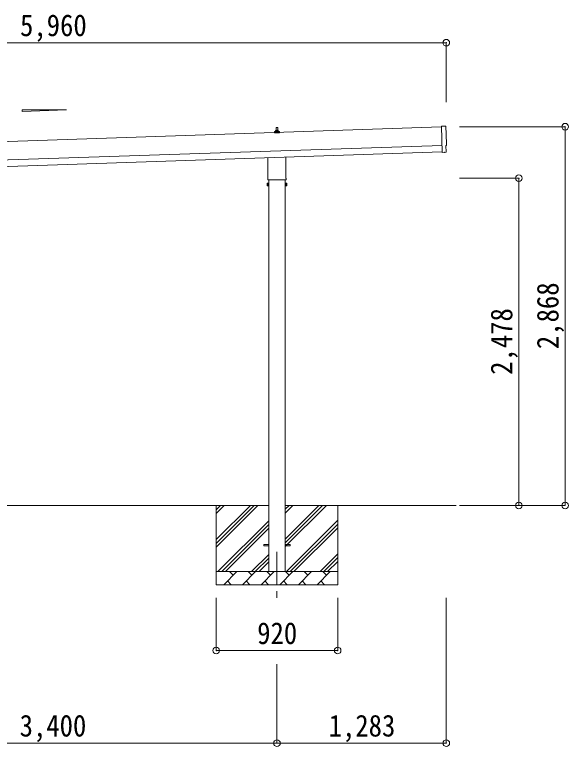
# Model space of a CAD drawing. Units: millimetres at full size, sheet at 1:50. Extents: x -14053 to 14053, y -9700 to 9700.
# Drawn here: x 4878 to 9074, y -6165 to -625 of the extents above; entities that cross this region are included whole.
import ezdxf
from ezdxf.enums import TextEntityAlignment as Align

# ---------------------------------------------------------------- set-up
doc = ezdxf.new("R2010")
doc.units = ezdxf.units.MM
doc.header["$LTSCALE"] = 50
doc.header["$PDMODE"] = 32
doc.header["$PDSIZE"] = 50
doc.linetypes.add('CHAIN1', pattern=[8, 5, -1, 1, -1])
for name, color, linetype, lineweight in [('0-1_Defpoints', 7, 'CHAIN1', 9), ('0-2_TEXT1', 4, 'Continuous', 9), ('0-3_SHAPE', 7, 'Continuous', 9), ('0-7_PARTS2', 7, 'Continuous', 9), ('0-8_TABLE1', 6, 'Continuous', 9)]:
    doc.layers.add(name, color=color, linetype=linetype, lineweight=lineweight)
doc.styles.add('ＭＳ ゴシック', font='')
doc.styles.get('ＭＳ ゴシック').set_extended_font_data('MS Gothic')

msp = doc.modelspace()

# ---------------------------------------------------------------- linework, layer by layer
at = {"layer": '0-1_Defpoints'}
msp.add_line((6865.51, -4691.27), (6865.51, -5040.27), dxfattribs=at)
at = {"layer": '0-2_TEXT1'}
for p, q in [((8111.4, -1474.71), (2219.29, -1671.11)), ((6859.51, -1503.68), (6860.23, -1480.16)), ((6861.23, -1479.18), (6869.78, -1479.18)), ((6870.78, -1480.16), (6871.51, -1503.68)), ((8111.23, -1469.62), (8117.85, -1668.37)), ((8141.4, -1470.2), (8111.23, -1469.62)), ((6847.26, -1519.18), (6847.26, -1511.47)), ((6883.76, -1519.18), (6847.26, -1519.18)), ((6847.64, -1510.68), (6883.37, -1510.68)), ((6848.02, -1510.49), (6854.74, -1508.87)), ((6855.12, -1508.68), (6875.89, -1508.68)), ((6855.51, -1507.89), (6855.51, -1503.68)), ((6856.51, -1503.68), (6874.51, -1503.68)), ((6875.51, -1507.89), (6875.51, -1503.68)), ((6882.99, -1510.49), (6876.27, -1508.87)), ((6883.76, -1519.18), (6883.76, -1511.47)), ((2223.95, -1811.04), (8116.06, -1614.63)), ((8145.55, -1617.04), (8146.05, -1617.02)), ((8147.12, -1664.04), (8145.55, -1617.04)), ((2225.62, -1861.01), (8117.73, -1664.6)), ((6797.21, -1863.17), (6797.21, -1708.62)), ((6933.81, -1704.07), (6933.81, -1863.17)), ((8136.04, -1666.86), (8117.85, -1668.37)), ((8136.72, -1667.47), (8136.04, -1666.86)), ((8137.47, -1667.72), (8144.38, -1667.12)), ((6795.51, -1871.94), (6795.51, -1866.44)), ((6933.44, -1875.44), (6797.57, -1875.44)), ((6803.01, -1875.44), (6803.01, -4841.27)), ((6928.01, -4841.27), (6928.01, -1875.44)), ((6935.51, -1866.44), (6935.51, -1871.94)), ((6791.51, -1901.44), (6792.27, -1900.13)), ((6791.51, -1901.44), (6791.51, -1918.44)), ((6791.51, -1918.44), (6792.27, -1919.76)), ((6798.51, -1900.13), (6792.27, -1900.13)), ((6798.51, -1905.03), (6792.27, -1905.03)), ((6798.51, -1914.85), (6792.27, -1914.85)), ((6798.51, -1919.76), (6792.27, -1919.76)), ((6798.51, -1919.76), (6798.51, -1900.13)), ((6798.51, -1900.74), (6801.01, -1900.74)), ((6801.01, -1919.14), (6798.51, -1919.14)), ((6928.01, -1920.44), (6930.01, -1920.44)), ((6932.51, -1900.74), (6930.01, -1900.74)), ((6930.01, -1919.14), (6932.51, -1919.14)), ((6932.51, -1919.76), (6932.51, -1900.13)), ((6932.51, -1900.13), (6938.75, -1900.13)), ((6932.51, -1905.03), (6938.75, -1905.03)), ((6932.51, -1914.85), (6938.75, -1914.85)), ((6932.51, -1919.76), (6938.75, -1919.76)), ((6939.51, -1901.44), (6938.75, -1900.13)), ((6939.51, -1918.44), (6938.75, -1919.76)), ((6939.51, -1901.44), (6939.51, -1918.44)), ((6765.51, -4636.77), (6803.01, -4636.77)), ((6765.51, -4645.77), (6765.51, -4636.77)), ((6765.51, -4645.77), (6803.01, -4645.77)), ((6928.01, -4636.77), (6965.51, -4636.77)), ((6928.01, -4645.77), (6965.51, -4645.77)), ((6965.51, -4645.77), (6965.51, -4636.77))]:
    msp.add_line(p, q, dxfattribs=at)
msp.add_lwpolyline([(6801.01, -1920.44), (6801.01, -1899.44), (6803.01, -1899.44), (6803.01, -1920.44)], close=True, dxfattribs=at)
msp.add_lwpolyline([(6930.01, -1920.44), (6930.01, -1899.44), (6928.01, -1899.44)], dxfattribs=at)
for centre, radius, start, end in [((6861.23, -1480.18), 1, 90, 178.60509), ((6869.78, -1480.18), 1, 1.39491, 90), ((8141.31, -1474.7), 4.5, 1.09537, 88.91326), ((6848.26, -1511.47), 1, 103.62699, 180), ((6854.51, -1507.89), 1, 283.62699, 0), ((6859.59, -1504.31), 4.13, 90, 171.17633), ((6856.51, -1504.68), 1, 90, 180), ((6868.84, -1503.68), 4.83, 133.60282, 180), ((6862.17, -1503.68), 4.83, 0, 46.39718), ((6871.42, -1504.31), 4.13, 8.82367, 90), ((6874.51, -1504.68), 1, 0, 90), ((6876.51, -1507.89), 1, 180, 256.37301), ((6882.76, -1511.47), 1, 0, 76.37301), ((8145.9, -1612.52), 4.5, 271.90915, 2.73345), ((8137.39, -1666.72), 1, 228.4071, 274.90505), ((6799.51, -1866.44), 4, 125.09963, 180), ((6799.51, -1871.94), 4, 180, 194.47751), ((6799.51, -1871.94), 4, 194.47751, 241.04498), ((6931.51, -1871.94), 4, 298.95502, 345.52249), ((6931.51, -1866.44), 4, 0, 54.90037), ((6931.51, -1871.94), 4, 345.52249, 0), ((6795.85, -1902.58), 4.34, 145.61575, 214.38425), ((6807.75, -1909.94), 16.24, 162.41205, 197.58795), ((6795.85, -1917.3), 4.34, 145.61575, 214.38425), ((6935.16, -1902.58), 4.34, 325.61575, 34.38425), ((6923.27, -1909.94), 16.24, 342.41205, 17.58795), ((6935.16, -1917.3), 4.34, 325.61575, 34.38425)]:
    msp.add_arc(centre, radius, start, end, dxfattribs=at)
for centre, major_axis, ratio, start_param, end_param in [((12908.34, -1384.84), (-4760.73, -158.69), 0.99863, 6.2686928, 6.2976566), ((8144.11, -1664.13), (2.25, -2), 0.9974, 5.5252311, 7.0411395)]:
    msp.add_ellipse(centre, major_axis=major_axis, ratio=ratio, start_param=start_param, end_param=end_param, dxfattribs=at)
at = {"layer": '0-3_SHAPE'}
for p, q in [((6803.01, -4341.27), (3528.01, -4341.27)), ((6405.51, -4341.27), (6405.51, -4941.27)), ((6405.51, -4373.48), (6437.71, -4341.27)), ((6405.51, -4599.76), (6663.99, -4341.27)), ((6405.51, -4628.04), (6692.27, -4341.27)), ((6405.51, -4656.33), (6720.56, -4341.27)), ((6405.51, -4401.77), (6466, -4341.27)), ((6405.51, -4345.2), (6409.43, -4341.27)), ((8222.36, -4341.27), (6928.01, -4341.27)), ((6928.01, -4370.1), (6956.83, -4341.27)), ((6928.01, -4398.38), (6985.12, -4341.27)), ((6928.01, -4652.94), (7239.67, -4341.27)), ((6928.01, -4596.37), (7183.11, -4341.27)), ((6928.01, -4624.66), (7211.39, -4341.27)), ((7325.51, -4341.27), (7325.51, -4941.27)), ((6420.51, -4839.31), (6803.01, -4456.81)), ((6446.83, -4841.27), (6803.01, -4485.1)), ((6937.66, -4841.27), (7325.51, -4453.43)), ((6965.95, -4841.27), (7325.51, -4481.72)), ((6475.12, -4841.27), (6803.01, -4513.38)), ((6994.23, -4841.27), (7325.51, -4510)), ((7192.22, -4841.27), (7325.51, -4707.99)), ((6673.11, -4841.27), (6803.01, -4711.37)), ((6701.39, -4841.27), (6803.01, -4739.66)), ((7220.51, -4841.27), (7325.51, -4736.27)), ((7248.79, -4841.27), (7325.51, -4764.56)), ((6729.67, -4841.27), (6803.01, -4767.94)), ((6405.51, -4841.27), (7325.51, -4841.27)), ((6461.95, -4941.27), (6561.95, -4841.27)), ((6533.4, -4869.83), (6504.85, -4841.27)), ((6603.37, -4941.27), (6703.37, -4841.27)), ((6674.82, -4869.83), (6646.27, -4841.27)), ((6744.8, -4941.27), (6844.8, -4841.27)), ((6816.24, -4869.83), (6787.69, -4841.27)), ((6886.22, -4941.27), (6986.22, -4841.27)), ((6957.66, -4869.83), (6929.11, -4841.27)), ((7027.64, -4941.27), (7127.64, -4841.27)), ((7099.09, -4869.83), (7070.53, -4841.27)), ((7169.06, -4941.27), (7269.06, -4841.27)), ((7240.51, -4869.83), (7211.95, -4841.27)), ((6490.51, -4912.72), (6519.06, -4941.27)), ((6631.93, -4912.72), (6660.48, -4941.27)), ((6773.35, -4912.72), (6801.9, -4941.27)), ((6914.77, -4912.72), (6943.32, -4941.27)), ((7056.19, -4912.72), (7084.75, -4941.27)), ((7197.61, -4912.72), (7226.17, -4941.27)), ((7325.51, -4941.27), (6405.51, -4941.27))]:
    msp.add_line(p, q, dxfattribs=at)
at = {"layer": '0-7_PARTS2', "color": 4}
for p, q in [((4934.87, -1346.09), (5270.87, -1346.09)), ((4934.87, -1358.5), (4934.87, -1346.09)), ((5270.87, -1346.09), (4934.87, -1358.5))]:
    msp.add_line(p, q, dxfattribs=at)
at = {"layer": '0-8_TABLE1'}
for p, q in [((2188.51, -837.16), (8148.51, -837.16)), ((8148.51, -837.16), (8148.51, -1287.16)), ((9048.51, -1473.27), (8247.51, -1473.27)), ((9048.51, -4341.27), (9048.51, -1473.27)), ((8698.51, -1863.27), (8248.51, -1863.27)), ((8698.51, -1863.27), (8698.51, -4341.27)), ((9048.51, -4341.27), (8247.51, -4341.27)), ((6405.51, -5440.27), (6405.51, -5040.27)), ((7325.51, -5440.27), (7325.51, -5040.27)), ((8148.51, -6140.27), (8148.51, -5040.27)), ((6405.51, -5440.27), (7325.51, -5440.27)), ((6865.51, -6140.27), (6865.51, -5542.27)), ((3465.51, -6140.27), (6865.51, -6140.27)), ((6865.51, -6140.27), (8148.51, -6140.27))]:
    msp.add_line(p, q, dxfattribs=at)
for p in [(8148.51, -837.16), (9048.51, -1473.27), (8698.51, -1863.27), (8698.51, -4341.27), (9048.51, -4341.27), (6405.51, -5440.27), (7325.51, -5440.27), (6865.51, -6140.27), (8148.51, -6140.27)]:
    msp.add_point(p, dxfattribs=at)

# ---------------------------------------------------------------- texts
at = {"layer": '0-8_TABLE1', "color": 7, "style": 'ＭＳ ゴシック', "width": 0.9}
for s, p in [('5,960', (4918.51, -837.16)), ('920', (6715.51, -5440.27)), ('3,400', (4915.51, -6140.27)), ('1,283', (7257.01, -6140.27))]:
    msp.add_text(s, height=165, dxfattribs=at).set_placement(p, align=Align.BOTTOM_LEFT)
for s, p in [('2,868', (9048.51, -3157.27)), ('2,478', (8698.51, -3352.27))]:
    msp.add_text(s, height=165, rotation=90, dxfattribs=at).set_placement(p, align=Align.BOTTOM_LEFT)

doc.saveas('drawing.dxf')
